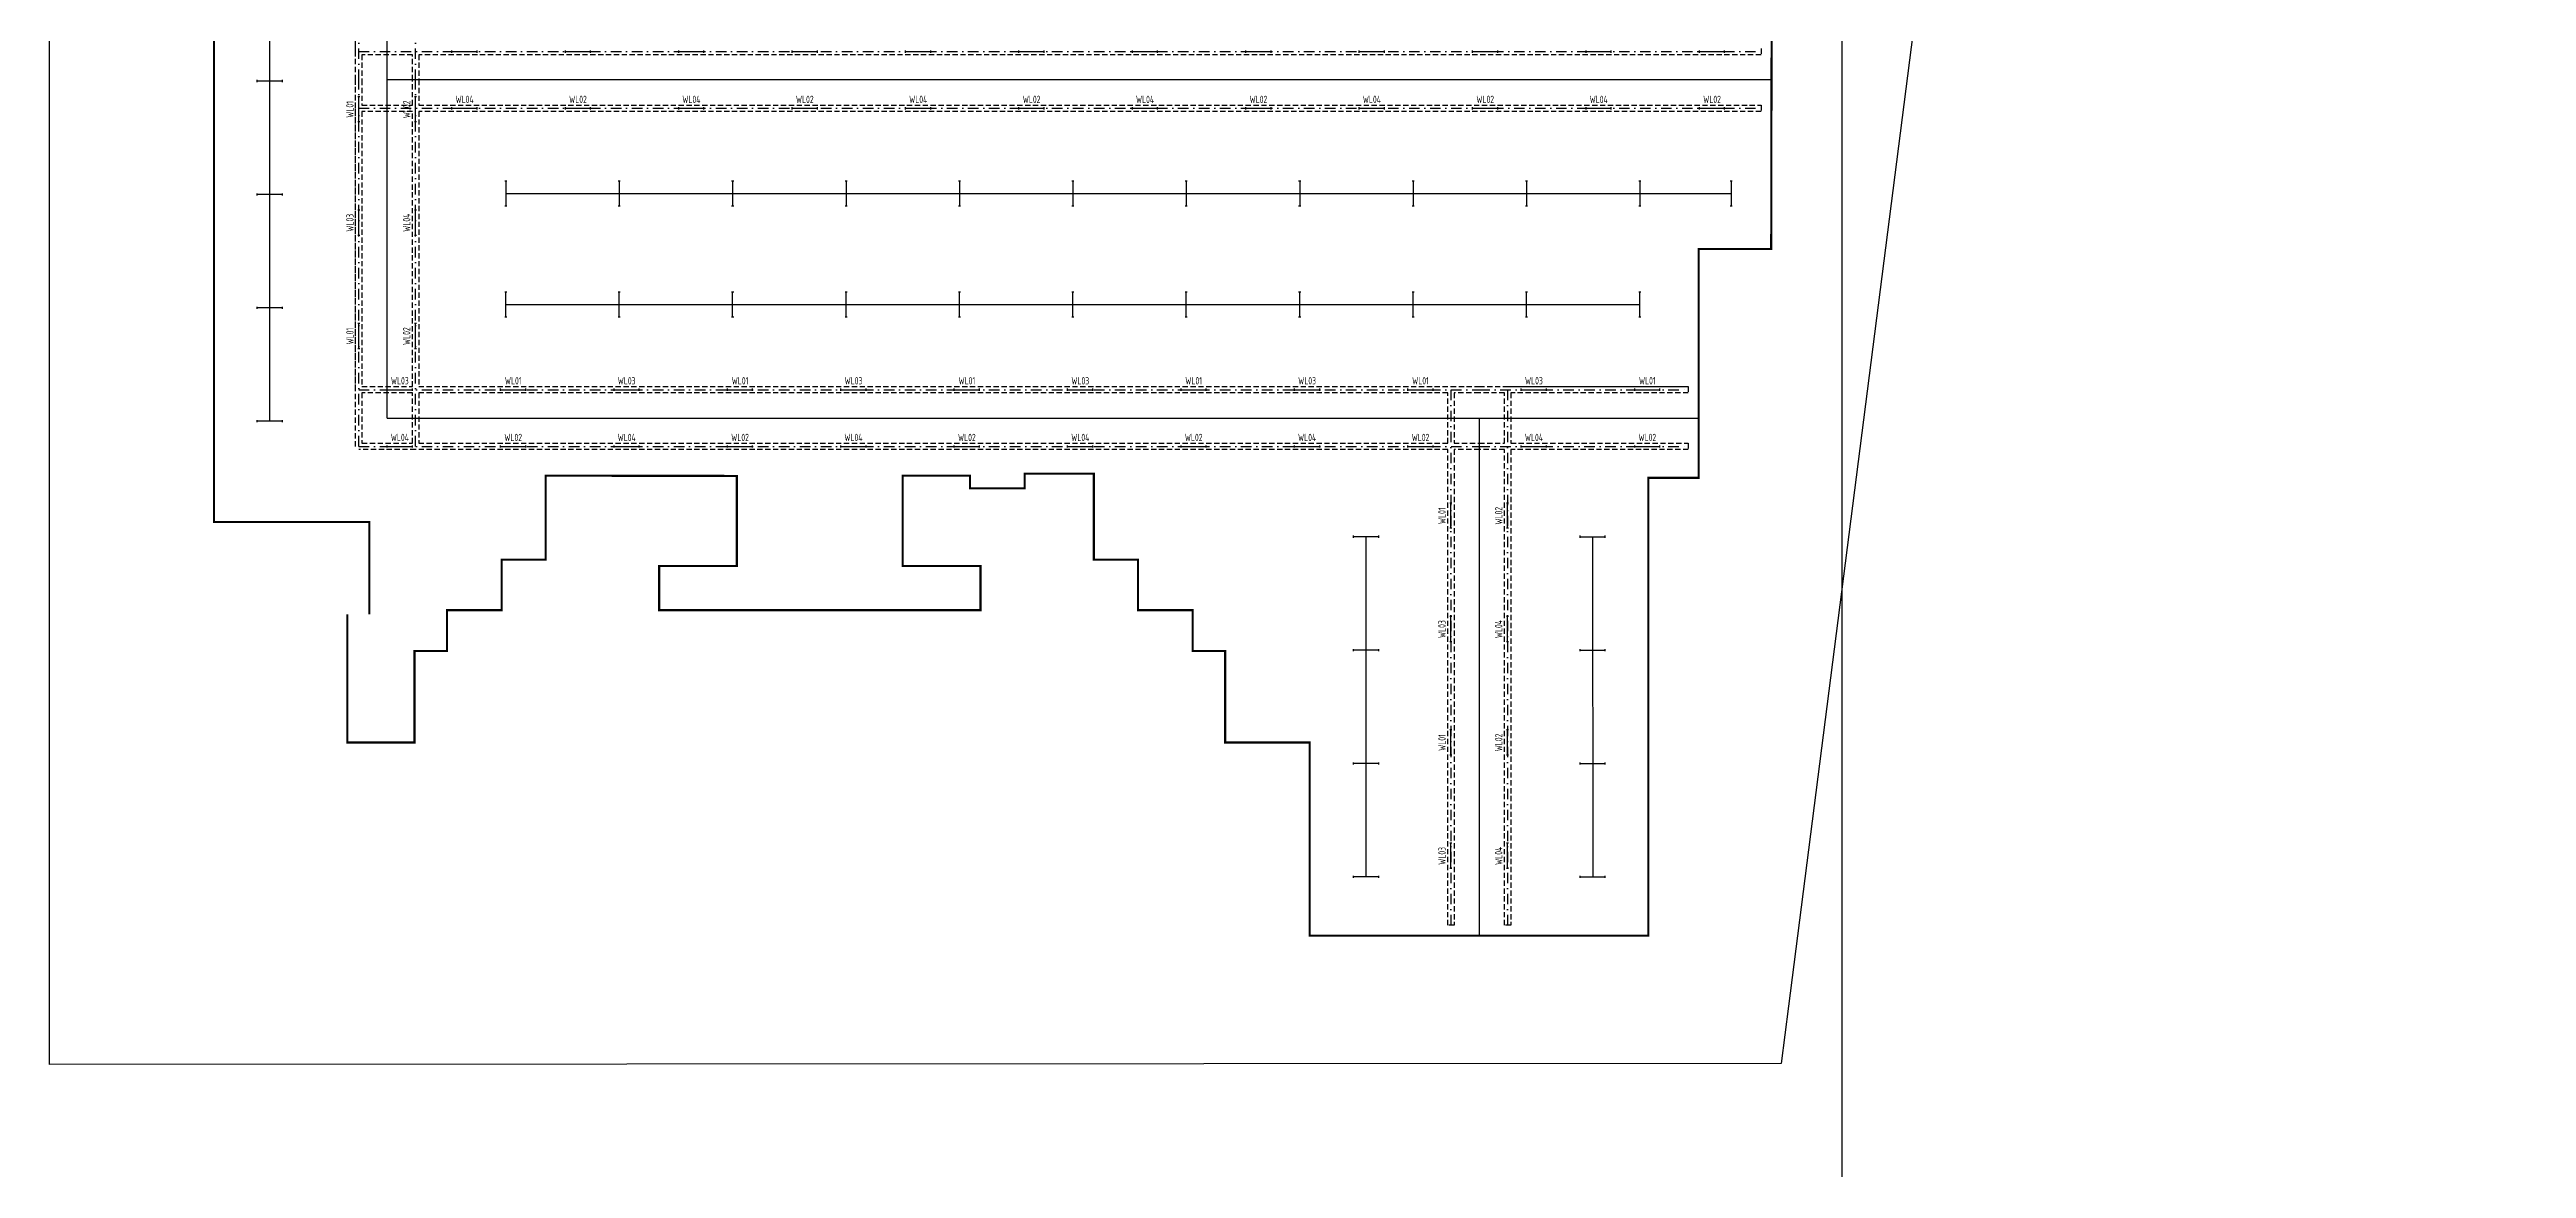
# Model space of a CAD drawing. Header units: millimetres. Extents: x -691095 to 2797013, y -349436 to 2050109.
# Drawn here: x 333675 to 451613, y 594808 to 648096 of the extents above; entities that cross this region are included whole.
import ezdxf
from ezdxf.enums import TextEntityAlignment as Align

# ---------------------------------------------------------------- set-up
doc = ezdxf.new("R2010")
doc.units = ezdxf.units.MM
doc.header["$LTSCALE"] = 1000
doc.linetypes.add('DASHDOT', pattern=[1, 0.5, -0.25, 0, -0.25])
doc.linetypes.add('HIDDEN', pattern=[0.375, 0.25, -0.125])
for name, color, linetype, plot in [('E-LANE-CENTER', 6, 'Continuous', False), ('E-LITE-CENTER', 5, 'DASHDOT', False), ('FS5E533M_A09-停车位模块A$0$C-XREF-SLCT', 8, 'Continuous', False)]:
    doc.layers.add(name, color=color, linetype=linetype, plot=plot)
for name, color, linetype in [('E-LITE-LITE', 3, 'Continuous'), ('E-LITE-WIRE', 4, 'Continuous'), ('E-UNIV-EL2', 40, 'HIDDEN'), ('E-UNIV-NOTE', 6, 'Continuous'), ('结构识别', 6, 'Continuous'), ('防火分区', 2, 'Continuous')]:
    doc.layers.add(name, color=color, linetype=linetype)
doc.styles.add('FS5E533M_A09-停车位模块A$0$Acs', font='', dxfattribs={"width": 0.7})
doc.styles.add('TH-STYLE3', font='tssdeng.shx', dxfattribs={"width": 0.65, "bigfont": 'tssdchn.shx'})
doc.styles.get('FS5E533M_A09-停车位模块A$0$Acs').set_extended_font_data('SimSun')

# ---------------------------------------------------------------- blocks, each defined once
blk = doc.blocks.new('FS5E533M_A09-停车位模块A$0$AcsAcadShareArea')
blk.add_lwpolyline([(0, 0), (118900, 0), (118900, 85000), (0, 85000)], close=True)
at = {"style": 'FS5E533M_A09-停车位模块A$0$Acs', "width": 0.8}
blk.add_attdef('唯一编号', (7537.4, 860.8), '', height=1000, dxfattribs=at)
blk = doc.blocks.new('E-BL001-1')
for p, q in [((-6, -0.5), (-6, 0.5)), ((-6, 0), (6, 0)), ((6, -0.5), (6, 0.5))]:
    blk.add_line(p, q)

msp = doc.modelspace()

# ---------------------------------------------------------------- linework, layer by layer
at = {"layer": 'E-LANE-CENTER'}
for points in [[(349750.63475, 630546.24634), (349750.63475, 678846.24634)], [(415650.63477, 646646.24634), (349750.63475, 646646.24634)], [(349750.63475, 630546.24634), (412200.63475, 630546.24634)], [(401750.63475, 630546.24634), (401750.63475, 605896.24634)]]:
    msp.add_lwpolyline(points, dxfattribs=at)
at = {"layer": 'E-LITE-CENTER'}
for p, q in [((348400.63472, 646646.24634), (348400.63472, 662746.24634)), ((351100.63472, 646646.24634), (351100.63472, 662746.24634)), ((348400.63472, 647996.24634), (415169.1413, 647996.24634)), ((348400.63472, 629196.24633), (348400.63472, 646646.24634)), ((351100.63472, 629196.24633), (351100.63472, 646646.24634)), ((348400.63472, 645296.24634), (415169.1413, 645296.24634)), ((348400.63472, 631896.24633), (401750.63475, 631896.24632)), ((400400.63475, 631896.24632), (400400.63475, 606393.24634)), ((401750.63475, 631896.24632), (411703.63474, 631896.24632)), ((403100.63475, 631896.24632), (403100.63475, 606393.24634)), ((348400.63472, 629196.24633), (401750.63475, 629196.24632)), ((401750.63475, 629196.24632), (411703.63474, 629196.24632))]:
    msp.add_line(p, q, dxfattribs=at)
at = {"layer": 'E-LITE-WIRE'}
for p, q in [((344150.38474, 677746.24635), (344150.63475, 630396.24634, 0.00407)), ((355400.63474, 641245.99634), (413750.63475, 641246.24634, 0.00407)), ((355400.63474, 635945.99634), (409400.63475, 635945.99634, 0.00407)), ((396350.63475, 624896.24634, 0.00407), (396350.38474, 608696.24634)), ((407150.38475, 624896.24634), (407150.63475, 608696.24634, 0.00407))]:
    msp.add_line(p, q, dxfattribs=at)
at = {"layer": 'E-UNIV-EL2'}
for p, q in [((348250.63472, 646646.24634), (348250.63472, 662746.24634)), ((348250.63472, 647996.24634), (348250.63472, 661396.24634)), ((348250.63472, 646646.24634), (348250.63472, 647996.24634)), ((350950.63472, 647846.24634), (348550.63472, 647846.24634)), ((348550.63472, 647846.24634), (348550.63472, 646646.24634)), ((350950.63472, 646646.24634), (350950.63472, 647846.24634)), ((415169.1413, 647846.24634), (351250.63472, 647846.24634)), ((351250.63472, 647846.24634), (351250.63472, 646646.24634)), ((415169.1413, 648146.24634), (415169.1413, 647846.24634)), ((348250.63472, 629196.24633), (348250.63472, 646646.24634)), ((348250.63472, 645296.24634), (348250.63472, 646646.24634)), ((348550.63472, 646646.24634), (348550.63472, 645446.24634)), ((350950.63472, 645446.24634), (350950.63472, 646646.24634)), ((351250.63472, 646646.24634), (351250.63472, 645446.24634)), ((348250.63472, 631896.24633), (348250.63472, 645296.24634)), ((348550.63472, 645446.24634), (350950.63472, 645446.24634)), ((348550.63472, 645146.24634), (348550.63472, 632046.24633)), ((350950.63472, 645146.24634), (348550.63472, 645146.24634)), ((350950.63472, 632046.24633), (350950.63472, 645146.24634)), ((351250.63472, 645446.24634), (415169.1413, 645446.24634)), ((415169.1413, 645146.24634), (351250.63472, 645146.24634)), ((351250.63472, 645146.24634), (351250.63472, 632046.24633)), ((415169.1413, 645446.24634), (415169.1413, 645146.24634)), ((348250.63472, 629196.24633), (348250.63472, 631896.24633)), ((348550.63472, 632046.24633), (350950.63472, 632046.24633)), ((350950.63472, 631746.24633), (348550.63472, 631746.24633)), ((348550.63472, 631746.24633), (348550.63472, 629346.24633)), ((350950.63472, 629346.24633), (350950.63472, 631746.24633)), ((351250.63472, 632046.24633), (400400.63475, 632046.24632)), ((400250.63475, 631746.24632), (351250.63472, 631746.24633)), ((351250.63472, 631746.24633), (351250.63472, 629346.24633)), ((400250.63475, 629346.24632), (400250.63475, 631746.24632)), ((400400.63475, 632046.24632), (401750.63475, 632046.24632)), ((401750.63475, 631746.24632), (400550.63475, 631746.24632)), ((400550.63475, 631746.24632), (400550.63475, 629346.24632)), ((401750.63475, 632046.24632), (411703.63474, 632046.24632)), ((401750.63475, 632046.24632), (403100.63475, 632046.24632)), ((402950.63475, 631746.24632), (401750.63475, 631746.24632)), ((402950.63475, 629346.24632), (402950.63475, 631746.24632)), ((403100.63475, 632046.24632), (411703.63474, 632046.24632)), ((411703.63474, 631746.24632), (403250.63475, 631746.24632)), ((403250.63475, 631746.24632), (403250.63475, 629346.24632)), ((411703.63474, 632046.24632), (411703.63474, 631746.24632)), ((351100.63472, 629046.24633), (348400.63472, 629046.24633)), ((348550.63472, 629346.24633), (350950.63472, 629346.24633)), ((400250.63475, 629046.24632), (351100.63472, 629046.24633)), ((351250.63472, 629346.24633), (400250.63475, 629346.24632)), ((400250.63475, 606393.24634), (400250.63475, 629046.24632)), ((400550.63475, 629346.24632), (401750.63475, 629346.24632)), ((400550.63475, 629046.24632), (400550.63475, 606393.24634)), ((401750.63475, 629046.24632), (400550.63475, 629046.24632)), ((401750.63475, 629346.24632), (402950.63475, 629346.24632)), ((402950.63475, 629046.24632), (401750.63475, 629046.24632)), ((402950.63475, 606393.24634), (402950.63475, 629046.24632)), ((403250.63475, 629346.24632), (411703.63474, 629346.24632)), ((411703.63474, 629046.24632), (403250.63475, 629046.24632)), ((403250.63475, 629046.24632), (403250.63475, 606393.24634)), ((411703.63474, 629346.24632), (411703.63474, 629046.24632)), ((400550.63475, 606393.24634), (400250.63475, 606393.24634)), ((403250.63475, 606393.24634), (402950.63475, 606393.24634))]:
    msp.add_line(p, q, dxfattribs=at)
at = {"layer": '结构识别'}
msp.add_lwpolyline([(432448.43194, 727401.18366), (416129.44709, 599804.76286), (333674.55506, 599760.37209), (333679.52809, 819560.59767), (542995.50092, 819560.59767), (542995.50092, 727279.62515)], close=True, dxfattribs=at)
at = {"layer": '防火分区'}
msp.add_lwpolyline([(415675.78036, 651746.24707, 100, 100, 0), (415650.9267, 638596.24634, 100, 100, 0), (412200.63475, 638596.24634, 100, 100, 0), (412200.63475, 627696.24634, 100, 100, 0), (409800.63475, 627696.24634, 100, 100, 0), (409800.63475, 605896.24634, 100, 100, 0), (393678.45904, 605896.24634, 100, 100, 0), (393678.45904, 615096.24641, 100, 100, 0), (389650.60226, 615096.24642, 100, 100, 0), (389650.60508, 619446.24658, 100, 100, 0), (388100.69439, 619446.24608, 100, 100, 0), (388100.69414, 621396.24672, 100, 100, 0), (385500.67733, 621396.24672, 100, 100, 0), (385500.54857, 623796.24576, 100, 100, 0), (383400.54865, 623796.24641, 100, 100, 0), (383400.41737, 627896.14789, 100, 100, 0), (380100.67989, 627896.24641, 100, 100, 0), (380100.54862, 627196.24641, 100, 100, 0), (377500.54872, 627196.24611, 100, 100, 0), (377500.54872, 627796.24545, 100, 100, 0), (374301.37004, 627796.24575, 100, 100, 0), (374299.84064, 623496.24641, 100, 100, 0), (378000.54867, 623496.24641, 100, 100, 0), (378000.54867, 621396.24604, 100, 100, 0), (362700.66437, 621396.24629, 100, 100, 0), (362700.64974, 623496.25794, 100, 100, 0), (366400.58729, 623496.25794, 100, 100, 0), (366400.63756, 627790.94953, 100, 100, 0), (360400.67061, 627796.25751, 100, 100, 0), (357300.62753, 627796.25757, 100, 100, 0), (357300.62753, 623796.2866, 100, 100, 0), (355200.66579, 623796.25749, 100, 100, 0), (355200.66446, 621396.24641, 100, 100, 0), (352600.57535, 621396.24641, 100, 100, 0), (352600.57535, 619446.25838, 100, 100, 0), (351050.6688, 619446.24641, 100, 100, 0), (351050.63197, 615096.20821, 100, 100, 0), (347850.59798, 615096.25407, 100, 100, 0), (347850.63514, 621190.03928, 0, 0, 0), (348900.62597, 621190.03928, 100, 100, 0), (348900.64211, 625597.07596, 100, 100, 0), (341500.63604, 625597.07585, 100, 100, 0), (341500.63652, 679596.24887, 0, 0, 0)], format="xyseb", dxfattribs=at)

# ---------------------------------------------------------------- block references
at = {"layer": 'E-LITE-LITE', "xscale": 100, "yscale": 100, "zscale": 100}
for p in [(353435.38801, 647996.24634), (358835.38801, 647996.24634), (364235.38801, 647996.24634), (369635.38801, 647996.24634), (375035.38801, 647996.24634), (380435.38801, 647996.24634), (385835.38801, 647996.24634), (391235.38801, 647996.24634), (396635.38801, 647996.24634), (402035.38801, 647996.24634), (407435.38801, 647996.24634), (412835.38801, 647996.24634), (353435.38801, 645296.24634), (358835.38801, 645296.24634), (364235.38801, 645296.24634), (369635.38801, 645296.24634), (375035.38801, 645296.24634), (380435.38801, 645296.24634), (385835.38801, 645296.24634), (391235.38801, 645296.24634), (396635.38801, 645296.24634), (402035.38801, 645296.24634), (407435.38801, 645296.24634), (412835.38801, 645296.24634), (350352.63473, 631896.24633), (355752.63473, 631896.24633), (361152.63473, 631896.24633), (366552.63473, 631896.24632), (371952.63473, 631896.24632), (377352.63473, 631896.24632), (382752.63473, 631896.24632), (388152.63473, 631896.24632), (393552.63473, 631896.24632), (398952.63473, 631896.24632), (404352.63473, 631896.24632), (409752.63473, 631896.24632), (350352.63473, 629196.24633), (355752.63473, 629196.24633), (361152.63473, 629196.24633), (366552.63473, 629196.24633), (371952.63473, 629196.24633), (377352.63473, 629196.24632), (382752.63473, 629196.24632), (388152.63473, 629196.24632), (393552.63473, 629196.24632), (398952.63473, 629196.24632), (404352.63473, 629196.24632), (409752.63473, 629196.24632), (407150.38475, 624896.24634), (407150.38475, 619496.24634), (407150.38475, 614096.24634), (407150.38475, 608696.24634)]:
    msp.add_blockref('E-BL001-1', p, dxfattribs=at)
for p, rotation in [((344150.38474, 646596.24634), 180), ((348400.63473, 645246.24634), 90), ((351100.63472, 645246.24634), 90), ((355400.63474, 641245.99634), 270), ((360800.63474, 641245.99634), 270), ((366200.63474, 641245.99634), 270), ((371600.63474, 641245.99634), 270), ((377000.63474, 641245.99634), 270), ((382400.63474, 641245.99634), 270), ((387800.63475, 641245.99634), 270), ((393200.63474, 641245.99634), 270), ((398600.63475, 641245.99634), 270), ((404000.63475, 641245.99634), 270), ((409400.63475, 641245.99634), 270), ((413750.63475, 641245.99634), 270), ((344150.38474, 641196.24634), 180), ((348400.63473, 639846.24634), 90), ((351100.63472, 639846.24634), 90), ((344150.38474, 635796.24634), 180), ((355400.63474, 635945.99634), 90), ((360800.63474, 635945.99634), 90), ((366200.63474, 635945.99634), 90), ((371600.63475, 635945.99634), 90), ((377000.63475, 635945.99634), 90), ((382400.63475, 635945.99634), 90), ((387800.63474, 635945.99634), 90), ((393200.63475, 635945.99634), 90), ((398600.63474, 635945.99634), 90), ((404000.63475, 635945.99634), 90), ((409400.63474, 635945.99634), 90), ((348400.63473, 634446.24634), 90), ((351100.63472, 634446.24634), 90), ((344150.38474, 630396.24635), 180), ((400400.63475, 625894.24633), 90), ((403100.63475, 625894.24633), 90), ((396350.38474, 624896.24635), 180), ((400400.63475, 620494.24633), 90), ((403100.63475, 620494.24633), 90), ((396350.38474, 619496.24634), 180), ((400400.63475, 615094.24633), 90), ((403100.63475, 615094.24633), 90), ((396350.38474, 614096.24634), 180), ((400400.63475, 609694.24633), 90), ((403100.63475, 609694.24633), 90), ((396350.38474, 608696.24634), 180)]:
    msp.add_blockref('E-BL001-1', p, dxfattribs=dict(at, rotation=rotation))
at = {"layer": 'FS5E533M_A09-停车位模块A$0$C-XREF-SLCT', "xscale": 20, "yscale": 20, "zscale": 20}
msp.add_blockref('FS5E533M_A09-停车位模块A$0$AcsAcadShareArea', (419013.447, 350108.80995, 0), dxfattribs=at)

# ---------------------------------------------------------------- texts
at = {"layer": 'E-UNIV-NOTE', "color": 6, "style": 'TH-STYLE3', "width": 0.65}
for s, p in [('WL01', (347975.63473, 645246.24634)), ('WL02', (350675.63472, 645246.24634)), ('WL03', (347975.63473, 639846.24634)), ('WL04', (350675.63472, 639846.24634)), ('WL01', (347975.63473, 634446.24634)), ('WL02', (350675.63472, 634446.24634)), ('WL01', (399975.63475, 625894.24633)), ('WL02', (402675.63475, 625894.24633)), ('WL03', (399975.63475, 620494.24633)), ('WL04', (402675.63475, 620494.24633)), ('WL01', (399975.63475, 615094.24633)), ('WL02', (402675.63475, 615094.24633)), ('WL03', (399975.63475, 609694.24633)), ('WL04', (402675.63475, 609694.24633))]:
    msp.add_text(s, height=350, rotation=90, dxfattribs=at).set_placement(p, align=Align.MIDDLE_CENTER)
for s, p in [('WL04', (353435.38801, 645721.24634)), ('WL02', (358835.38801, 645721.24634)), ('WL04', (364235.38801, 645721.24634)), ('WL02', (369635.38801, 645721.24634)), ('WL04', (375035.38801, 645721.24634)), ('WL02', (380435.38801, 645721.24634)), ('WL04', (385835.38801, 645721.24634)), ('WL02', (391235.38801, 645721.24634)), ('WL04', (396635.38801, 645721.24634)), ('WL02', (402035.38801, 645721.24634)), ('WL04', (407435.38801, 645721.24634)), ('WL02', (412835.38801, 645721.24634)), ('WL03', (350352.63473, 632321.24633)), ('WL01', (355752.63473, 632321.24633)), ('WL03', (361152.63473, 632321.24633)), ('WL01', (366552.63473, 632321.24632)), ('WL03', (371952.63473, 632321.24632)), ('WL01', (377352.63473, 632321.24632)), ('WL03', (382752.63473, 632321.24632)), ('WL01', (388152.63473, 632321.24632)), ('WL03', (393552.63473, 632321.24632)), ('WL01', (398952.63473, 632321.24632)), ('WL03', (404352.63473, 632321.24632)), ('WL01', (409752.63473, 632321.24632)), ('WL04', (350352.63473, 629621.24633)), ('WL02', (355752.63473, 629621.24633)), ('WL04', (361152.63473, 629621.24633)), ('WL02', (366552.63473, 629621.24633)), ('WL04', (371952.63473, 629621.24633)), ('WL02', (377352.63473, 629621.24632)), ('WL04', (382752.63473, 629621.24632)), ('WL02', (388152.63473, 629621.24632)), ('WL04', (393552.63473, 629621.24632)), ('WL02', (398952.63473, 629621.24632)), ('WL04', (404352.63473, 629621.24632)), ('WL02', (409752.63473, 629621.24632))]:
    msp.add_text(s, height=350, dxfattribs=at).set_placement(p, align=Align.MIDDLE_CENTER)

doc.saveas('drawing.dxf')
